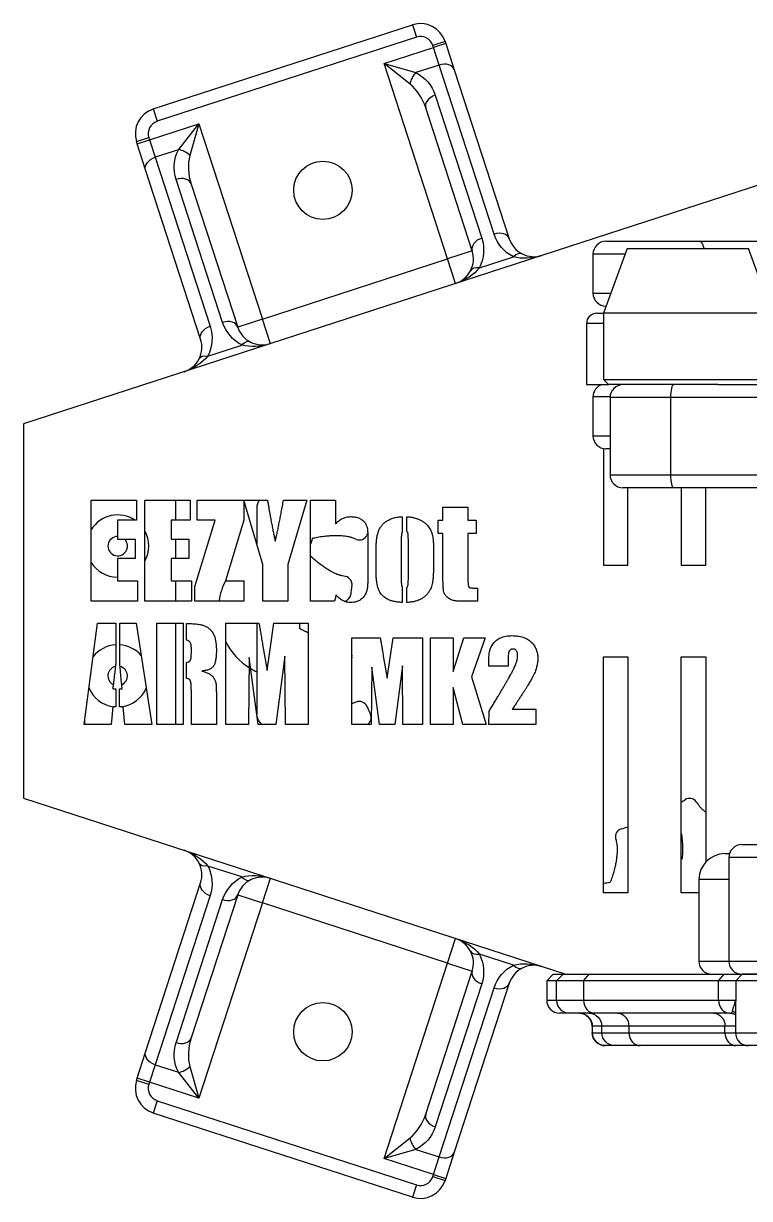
# Model space of a CAD drawing. Extents: x 0.3 to 19.3, y 0 to 10.9.
# Drawn here: x 0.347 to 1.081, y 6.632 to 7.82 of the extents above; entities that cross this region are included whole.
import ezdxf

# ---------------------------------------------------------------- set-up
doc = ezdxf.new("R2010")
doc.units = 0
doc.header["$LTSCALE"] = 0.5
doc.header["$MEASUREMENT"] = 0
doc.layers.add('TANGENT_LINES', color=7, linetype='CONTINUOUS')
doc.layers.add('VISIBLE', color=7, linetype='CONTINUOUS')

msp = doc.modelspace()

# ---------------------------------------------------------------- linework, layer by layer
at = {"layer": 'TANGENT_LINES'}
for p, q in [((0.7402, 7.8191), (0.7443, 7.8067)), ((0.7443, 7.8067), (0.4821, 7.7215)), ((0.7733, 7.8023), (0.7608, 7.7982)), ((0.7615, 7.7961), (0.7608, 7.7982)), ((0.774, 7.8001), (0.7615, 7.7961)), ((0.7116, 7.7799), (0.7615, 7.7961)), ((0.7672, 7.7784), (0.7615, 7.7961)), ((0.7757, 7.5823), (0.7116, 7.7799)), ((0.7116, 7.7799), (0.7438, 7.7708)), ((0.7378, 7.7591), (0.7116, 7.7799)), ((0.7672, 7.7784), (0.7438, 7.7708)), ((0.8228, 7.6074), (0.7672, 7.7784)), ((0.7633, 7.7479), (0.8103, 7.6033)), ((0.4781, 7.734), (0.4821, 7.7215)), ((0.4744, 7.7028), (0.5243, 7.719)), ((0.5036, 7.6928), (0.5243, 7.719)), ((0.5243, 7.719), (0.5153, 7.6868)), ((0.5243, 7.719), (0.5885, 7.5215)), ((0.4612, 7.7009), (0.4737, 7.705)), ((0.4619, 7.6988), (0.4744, 7.7028)), ((0.4737, 7.705), (0.4744, 7.7028)), ((0.4744, 7.7028), (0.4802, 7.6852)), ((0.5036, 7.6928), (0.4802, 7.6852)), ((0.4802, 7.6852), (0.5357, 7.5141)), ((0.5482, 7.5181), (0.5012, 7.6627)), ((0.8007, 7.5904), (0.7757, 7.5823)), ((0.808, 7.5733), (0.8424, 7.5844)), ((0.9551, 7.587), (0.9228, 7.587)), ((0.5885, 7.5215), (0.7757, 7.5823)), ((0.7839, 7.5574), (0.7757, 7.5823)), ((0.9228, 7.5477), (0.9408, 7.5477)), ((0.5885, 7.5215), (0.5636, 7.5134)), ((0.5966, 7.4965), (0.5885, 7.5215)), ((0.9334, 7.5168), (0.9162, 7.5168)), ((0.5334, 7.484), (0.5678, 7.4952)), ((0.94, 7.4427), (0.9228, 7.4427)), ((1.0015, 7.442), (0.94, 7.442)), ((1.0015, 7.3639), (1.0015, 7.442)), ((1.1674, 7.442), (1.0015, 7.442)), ((0.9228, 7.4033), (0.94, 7.4033)), ((0.94, 7.3639), (1.0015, 7.3639)), ((1.0015, 7.3639), (1.1085, 7.3639)), ((0.5678, 6.9571), (0.5334, 6.9682)), ((1.2102, 6.9768), (1.0602, 6.9768)), ((0.5885, 6.9308), (0.5966, 6.9558)), ((1.0602, 6.9545), (1.0298, 6.9545)), ((0.5357, 6.9382), (0.4802, 6.7671)), ((0.5012, 6.7895), (0.5482, 6.9342)), ((0.5885, 6.9308), (0.5243, 6.7333)), ((0.5636, 6.9389), (0.5885, 6.9308)), ((0.7757, 6.87), (0.5885, 6.9308)), ((0.7757, 6.87), (0.7839, 6.8949)), ((0.7116, 6.6724), (0.7757, 6.87)), ((0.7757, 6.87), (0.8007, 6.8619)), ((0.8424, 6.8678), (0.808, 6.879)), ((1.0298, 6.8718), (1.0602, 6.8718)), ((1.0602, 6.8718), (1.2102, 6.8718)), ((0.8826, 6.8587), (0.876, 6.8521)), ((0.8859, 6.8521), (0.8925, 6.8587)), ((0.9133, 6.8521), (0.9189, 6.8587)), ((1.0497, 6.8521), (1.0553, 6.8587)), ((1.0672, 6.8521), (1.0737, 6.8587)), ((0.8103, 6.849), (0.7633, 6.7044)), ((0.876, 6.8521), (0.876, 6.8324)), ((0.8859, 6.8324), (0.8859, 6.8521)), ((0.9133, 6.8521), (0.9133, 6.8324)), ((1.0497, 6.8324), (1.0497, 6.8521)), ((1.0672, 6.8521), (1.0672, 6.8324)), ((0.7672, 6.6739), (0.8228, 6.8449)), ((0.876, 6.8324), (0.8859, 6.8324)), ((0.876, 6.8324), (0.876, 6.8324)), ((0.8859, 6.8324), (0.9133, 6.8324)), ((0.9133, 6.8324), (1.0497, 6.8324)), ((1.0497, 6.8324), (1.0672, 6.8324)), ((1.0668, 6.8258), (1.0668, 6.8254)), ((0.9221, 6.8062), (0.9221, 6.7996)), ((0.9318, 6.8062), (0.9221, 6.8062)), ((0.9221, 6.8062), (0.9221, 6.8062)), ((0.9221, 6.7996), (0.9318, 6.7996)), ((0.9221, 6.7996), (0.9221, 6.7996)), ((0.9318, 6.7996), (0.9318, 6.8062)), ((0.9591, 6.8062), (0.9318, 6.8062)), ((0.9318, 6.7996), (0.9591, 6.7996)), ((0.9591, 6.8062), (0.9591, 6.7996)), ((1.0562, 6.8062), (0.9591, 6.8062)), ((0.9591, 6.7996), (1.0562, 6.7996)), ((1.0562, 6.7996), (1.0562, 6.8062)), ((1.0668, 6.8062), (1.0562, 6.8062)), ((1.0562, 6.7996), (1.0668, 6.7996)), ((1.0668, 6.7996), (1.2374, 6.7996)), ((0.4802, 6.7671), (0.4744, 6.7495)), ((0.4802, 6.7671), (0.5036, 6.7595)), ((0.5153, 6.7655), (0.5243, 6.7333)), ((0.4737, 6.7473), (0.4612, 6.7514)), ((0.4744, 6.7495), (0.4619, 6.7535)), ((0.5243, 6.7333), (0.5036, 6.7595)), ((0.4744, 6.7495), (0.4737, 6.7473)), ((0.5243, 6.7333), (0.4744, 6.7495)), ((0.4821, 6.7308), (0.4781, 6.7183)), ((0.4821, 6.7308), (0.7443, 6.6456)), ((0.7116, 6.6724), (0.7378, 6.6932)), ((0.7438, 6.6815), (0.7116, 6.6724)), ((0.7438, 6.6815), (0.7672, 6.6739)), ((0.7615, 6.6562), (0.7116, 6.6724)), ((0.7615, 6.6562), (0.7672, 6.6739)), ((0.7608, 6.6541), (0.7615, 6.6562)), ((0.7615, 6.6562), (0.774, 6.6521)), ((0.7443, 6.6456), (0.7402, 6.6332)), ((0.7608, 6.6541), (0.7733, 6.65))]:
    msp.add_line(p, q, dxfattribs=at)
for centre, start, end in [((0.7483, 7.7942), 18, 108), ((0.4862, 7.709), 108, 198), ((0.4862, 6.7433), 162, 252), ((0.7483, 6.6581), 252, 342)]:
    msp.add_arc(centre, 0.0131, start, end, dxfattribs=at)
for centre, major_axis, ratio, start_param, end_param in [((0.7701, 7.7696), (0.0125, 0.0041), 0.707107, 0, 1.570796), ((0.7466, 7.762), (0.006, 0.0117), 0.57735, 1.047198, 2.094395), ((0.7288, 7.7269), (0.0122, -0.0374), 0.666667, 1.570796, 2.356194), ((0.7662, 7.7391), (0.0125, 0.0041), 0.707107, 1.570796, 3.141593), ((0.5065, 7.684), (0.0117, -0.006), 0.57735, 1.047198, 2.094395), ((0.5415, 7.6661), (0.0122, -0.0374), 0.666667, 10.210176, 10.995574), ((0.5041, 7.6539), (0.0125, 0.0041), 0.707107, 0, 1.570796), ((0.8257, 7.5985), (0.0125, 0.0041), 0.707107, 0, 1.570796), ((0.8132, 7.5945), (0.0125, 0.0041), 0.707107, 1.570796, 3.141593), ((1.0301, 7.587), (0, -0.0131), 0.436028, 2.037562, 3.141593), ((0.8452, 7.5756), (0.006, 0.0117), 0.57735, 12.566371, 13.613568), ((0.8108, 7.5644), (0.0117, -0.006), 0.57735, 2.094395, 3.141593), ((0.5511, 7.5093), (0.0125, 0.0041), 0.707107, 0, 1.570796), ((0.5707, 7.4864), (0.006, 0.0117), 0.57735, 12.566371, 13.613568), ((0.5707, 6.9659), (-0.006, 0.0117), 0.57735, 2.094395, 3.141593), ((0.5511, 6.943), (-0.0125, 0.0041), 0.707107, 1.570796, 3.141593), ((0.8108, 6.8879), (-0.0117, -0.006), 0.57735, 0, 1.047198), ((0.8132, 6.8578), (-0.0125, 0.0041), 0.707107, 0, 1.570796), ((0.8452, 6.8767), (-0.006, 0.0117), 0.57735, 2.094395, 3.141593), ((0.8257, 6.8538), (-0.0125, 0.0041), 0.707107, 1.570796, 3.141593), ((0.8891, 6.8324), (0, 0.0131), 0.999953, 7.853982, 9.424778), ((0.8991, 6.8324), (0, 0.0131), 0.999953, 7.853982, 9.424778), ((0.9246, 6.8324), (0, 0.0131), 0.861118, 1.570796, 3.141593), ((1.061, 6.8324), (0, 0.0131), 0.861118, 1.570796, 3.141593), ((0.9704, 6.7996), (0, 0.0131), 0.861118, 1.570796, 3.141593), ((1.0675, 6.7996), (0, 0.0131), 0.861118, 1.570796, 3.141593), ((0.5041, 6.7984), (-0.0125, 0.0041), 0.707107, 1.570796, 3.141593), ((0.5415, 6.7862), (0.0122, 0.0374), 0.666667, 1.570796, 2.356194), ((0.5065, 6.7683), (-0.0117, -0.006), 0.57735, 1.047198, 2.094395), ((0.7288, 6.7254), (0.0122, 0.0374), 0.666667, 10.210176, 10.995574), ((0.7662, 6.7132), (-0.0125, 0.0041), 0.707107, 0, 1.570796), ((0.7466, 6.6903), (-0.006, 0.0117), 0.57735, 1.047198, 2.094395), ((0.7701, 6.6827), (-0.0125, 0.0041), 0.707107, 1.570796, 3.141593)]:
    msp.add_ellipse(centre, major_axis=major_axis, ratio=ratio, start_param=start_param, end_param=end_param, dxfattribs=at)
at = {"layer": 'TANGENT_LINES', "extrusion": (0, 0, -1)}
for centre, major_axis, ratio, start_param, end_param in [((0.7259, 7.7357), (-0.0374, -0.0122), 1, 8.63938, 9.424778), ((0.5387, 7.6749), (-0.0374, -0.0122), 1, 6.283185, 7.068583), ((0.483, 7.6763), (-0.0125, -0.0041), 0.707107, 12.566371, 14.137167), ((0.8602, 7.6195), (-0.0374, -0.0122), 1, -0.785398, 0), ((0.7729, 7.5911), (-0.0374, -0.0122), 1, 9.424778, 10.210176), ((0.8631, 7.6107), (0.0374, 0.0122), 0.666667, 1.570796, 2.356194), ((0.7757, 7.5823), (-0.0374, -0.0122), 0.666667, 10.210176, 10.995574), ((0.5386, 7.5053), (-0.0125, -0.0041), 0.707107, 0, 1.570796), ((0.4983, 7.5019), (-0.0374, -0.0122), 1, 9.424778, 10.210176), ((0.5857, 7.5303), (-0.0374, -0.0122), 1, -0.785398, 0), ((0.5885, 7.5215), (0.0374, 0.0122), 0.666667, 1.570796, 2.356194), ((0.5012, 7.4931), (0.0374, 0.0122), 0.666667, 0.785398, 1.570796), ((0.5362, 7.4752), (-0.0117, 0.006), 0.57735, 0, 1.047198), ((1.0044, 7.442), (0, -0.0131), 0.218165, 1.570796, 3.141593), ((1.0044, 7.3639), (0, -0.0131), 0.218165, 12.566371, 14.137167), ((0.5012, 6.9592), (0.0374, -0.0122), 0.666667, 10.995574, 11.780972), ((0.5362, 6.9771), (0.0117, 0.006), 0.57735, 2.094395, 3.141593), ((0.4983, 6.9504), (0.0374, -0.0122), 1, -0.785398, 0), ((0.5857, 6.922), (-0.0374, 0.0122), 1, 6.283185, 7.068583), ((0.5885, 6.9308), (0.0374, -0.0122), 0.666667, 10.210176, 10.995574), ((0.5386, 6.947), (0.0125, -0.0041), 0.707107, 1.570796, 3.141593), ((0.7757, 6.87), (0.0374, -0.0122), 0.666667, 10.995574, 11.780972), ((0.7729, 6.8612), (-0.0374, 0.0122), 1, 8.63938, 9.424778), ((0.8631, 6.8416), (0.0374, -0.0122), 0.666667, 10.210176, 10.995574), ((0.8602, 6.8328), (0.0374, -0.0122), 1, 9.424778, 10.210176), ((0.909, 6.8062), (0, 0.0131), 0.999953, 6.283185, 7.853982), ((0.9186, 6.8062), (0, 0.0131), 0.999953, 6.283185, 7.853982), ((0.9478, 6.8062), (0, -0.0131), 0.861118, 9.424778, 10.995574), ((1.0449, 6.8062), (0, -0.0131), 0.861118, 9.424778, 10.995574), ((1.0571, 6.8106), (0.011, 0.0072), 0.894378, 12.08458, 12.383734), ((0.9352, 6.7996), (0, 0.0131), 0.999953, 9.424778, 10.995574), ((0.9449, 6.7996), (0, 0.0131), 0.999953, 9.424778, 10.995574), ((0.5387, 6.7774), (0.0374, -0.0122), 1, 8.63938, 9.424778), ((0.483, 6.776), (0.0125, -0.0041), 0.707107, 1.570796, 3.141593), ((0.7259, 6.7166), (0.0374, -0.0122), 1, 6.283185, 7.068583)]:
    msp.add_ellipse(centre, major_axis=major_axis, ratio=ratio, start_param=start_param, end_param=end_param, dxfattribs=at)
at = {"layer": 'TANGENT_LINES'}
for points, knots in [([(1.0639, 6.8215), (1.0641, 6.8226), (1.0646, 6.8247), (1.0656, 6.8275), (1.0672, 6.8323), (1.0672, 6.8324), (1.0672, 6.8324)], [0, 0, 0, 0, 0.289822, 0.602024, 0.960229, 1, 1, 1, 1]), ([(1.0672, 6.8324), (1.0672, 6.8324), (1.0672, 6.8323), (1.0667, 6.8276), (1.0668, 6.8263), (1.0668, 6.8258)], [0, 0, 0, 0, 0.079778, 0.628218, 1, 1, 1, 1]), ([(1.0611, 6.8193), (1.0615, 6.8193), (1.0624, 6.8194), (1.0635, 6.8201), (1.0638, 6.8211), (1.0639, 6.8215)], [0, 0, 0, 0, 0.327849, 0.649197, 1, 1, 1, 1])]:
    msp.add_open_spline(points, degree=3, knots=knots, dxfattribs=at)
at = {"layer": 'VISIBLE'}
for p, q in [((0.4781, 7.734), (0.7402, 7.8191)), ((0.7733, 7.8023), (0.774, 7.8001)), ((0.774, 7.8001), (0.7826, 7.7737)), ((0.7826, 7.7737), (0.8382, 7.6026)), ((1.341, 7.7384), (0.347, 7.4154)), ((0.8007, 7.5904), (0.7537, 7.735)), ((0.4619, 7.6988), (0.4612, 7.7009)), ((0.4705, 7.6723), (0.4619, 7.6988)), ((0.5261, 7.5012), (0.4705, 7.6723)), ((0.5166, 7.658), (0.5636, 7.5134)), ((0.9359, 7.6002), (1.0301, 7.6002)), ((1.0301, 7.6002), (1.1874, 7.6002)), ((0.9228, 7.587), (0.9228, 7.5477)), ((0.9573, 7.5929), (0.9334, 7.5273)), ((0.9573, 7.5929), (1.0801, 7.5929)), ((1.104, 7.5273), (1.0801, 7.5929)), ((0.9267, 7.5273), (0.9334, 7.5273)), ((0.9334, 7.5273), (0.9334, 7.4604)), ((1.104, 7.5273), (0.9334, 7.5273)), ((0.936, 7.5345), (0.9359, 7.5345)), ((0.9162, 7.5168), (0.9162, 7.4551)), ((0.9162, 7.4551), (0.9386, 7.4551)), ((0.9334, 7.4604), (0.9386, 7.4551)), ((0.9334, 7.4604), (1.104, 7.4604)), ((1.0491, 7.4551), (0.9386, 7.4551)), ((1.0491, 7.4551), (1.1703, 7.4551)), ((0.9228, 7.4427), (0.9228, 7.4033)), ((0.94, 7.442), (0.94, 7.3639)), ((0.347, 7.4154), (0.347, 7.0369)), ((0.9333, 7.3904), (0.9333, 7.2726)), ((0.94, 7.3902), (0.9359, 7.3902)), ((1.0044, 7.3508), (0.9531, 7.3508)), ((0.958, 7.2726), (0.958, 7.3508)), ((1.1019, 7.3508), (1.0044, 7.3508)), ((1.012, 7.3508), (1.012, 7.2726)), ((1.0368, 7.2726), (1.0368, 7.3508)), ((0.4154, 7.236), (0.4154, 7.3384)), ((0.4154, 7.3384), (0.4612, 7.3384)), ((0.4612, 7.3384), (0.4612, 7.3179)), ((0.4697, 7.236), (0.4697, 7.3384)), ((0.4697, 7.3384), (0.5155, 7.3384)), ((0.5006, 7.3384), (0.5006, 7.3179)), ((0.5155, 7.3384), (0.5155, 7.3179)), ((0.5227, 7.3179), (0.5227, 7.3384)), ((0.5227, 7.3384), (0.5697, 7.3384)), ((0.5697, 7.3384), (0.5697, 7.3179)), ((0.5699, 7.3384), (0.5936, 7.3384)), ((0.589, 7.2731), (0.5699, 7.3384)), ((0.6098, 7.3384), (0.6336, 7.3384)), ((0.6336, 7.3384), (0.6144, 7.2731)), ((0.6373, 7.236), (0.6373, 7.3384)), ((0.6373, 7.3384), (0.6626, 7.3384)), ((0.6626, 7.3384), (0.6626, 7.3142)), ((0.5828, 7.3305), (0.5828, 7.2942)), ((0.73, 7.3215), (0.73, 7.306)), ((0.7345, 7.3066), (0.7345, 7.3215)), ((0.7711, 7.3312), (0.7964, 7.3312)), ((0.7711, 7.3179), (0.7711, 7.3312)), ((0.7964, 7.3312), (0.7964, 7.3179)), ((0.442, 7.3179), (0.442, 7.2987)), ((0.4612, 7.3179), (0.442, 7.3179)), ((0.4962, 7.3179), (0.4962, 7.2987)), ((0.5155, 7.3179), (0.4962, 7.3179)), ((0.5203, 7.2508), (0.5407, 7.3179)), ((0.5407, 7.3179), (0.5227, 7.3179)), ((0.5697, 7.3179), (0.5511, 7.2565)), ((0.7663, 7.3047), (0.7663, 7.3179)), ((0.7663, 7.3179), (0.7711, 7.3179)), ((0.7964, 7.3179), (0.8048, 7.3179)), ((0.8048, 7.3179), (0.8048, 7.3047)), ((0.442, 7.2987), (0.46, 7.2987)), ((0.46, 7.2987), (0.46, 7.2794)), ((0.4962, 7.2987), (0.5143, 7.2987)), ((0.5006, 7.2987), (0.5006, 7.2794)), ((0.5143, 7.2987), (0.5143, 7.2794)), ((0.7711, 7.3047), (0.7663, 7.3047)), ((0.7711, 7.262), (0.7711, 7.3047)), ((0.8048, 7.3047), (0.7964, 7.3047)), ((0.7964, 7.3047), (0.7964, 7.2595)), ((0.6951, 7.2974), (0.6951, 7.2596)), ((0.7036, 7.2673), (0.7036, 7.2888)), ((0.7289, 7.2972), (0.7289, 7.2589)), ((0.7361, 7.258), (0.7361, 7.2972)), ((0.7614, 7.2906), (0.7614, 7.2701)), ((0.46, 7.2794), (0.442, 7.2794)), ((0.442, 7.2794), (0.442, 7.2565)), ((0.5143, 7.2794), (0.4962, 7.2794)), ((0.4962, 7.2794), (0.4962, 7.2565)), ((0.589, 7.236), (0.589, 7.2731)), ((0.6144, 7.2731), (0.6144, 7.236)), ((0.9333, 7.2726), (0.958, 7.2726)), ((1.012, 7.2726), (1.0368, 7.2726)), ((0.442, 7.2565), (0.4624, 7.2565)), ((0.4624, 7.2565), (0.4624, 7.236)), ((0.4962, 7.2565), (0.5167, 7.2565)), ((0.5006, 7.2565), (0.5006, 7.236)), ((0.5167, 7.2565), (0.5167, 7.236)), ((0.5203, 7.236), (0.5203, 7.2508)), ((0.5511, 7.2565), (0.5697, 7.2565)), ((0.5697, 7.2565), (0.5697, 7.236)), ((0.73, 7.2503), (0.73, 7.2348)), ((0.663, 7.2426), (0.6614, 7.236)), ((0.7345, 7.2348), (0.7345, 7.2497)), ((0.806, 7.2492), (0.806, 7.236)), ((0.4624, 7.236), (0.4154, 7.236)), ((0.5167, 7.236), (0.4697, 7.236)), ((0.5697, 7.236), (0.5203, 7.236)), ((0.6144, 7.236), (0.589, 7.236)), ((0.6614, 7.236), (0.6373, 7.236)), ((0.806, 7.236), (0.7953, 7.236)), ((0.4082, 7.1113), (0.4218, 7.2137)), ((0.4218, 7.2137), (0.4402, 7.2137)), ((0.4402, 7.2137), (0.4402, 7.1724)), ((0.4444, 7.2137), (0.4609, 7.2137)), ((0.4444, 7.1724), (0.4444, 7.2137)), ((0.4609, 7.2137), (0.4769, 7.1113)), ((0.4817, 7.2137), (0.5008, 7.2137)), ((0.4817, 7.1113), (0.4817, 7.2137)), ((0.5006, 7.2137), (0.5006, 7.1113)), ((0.5083, 7.2137), (0.5083, 7.1113)), ((0.5117, 7.1966), (0.5117, 7.2136)), ((0.5517, 7.1113), (0.5517, 7.2137)), ((0.5517, 7.2137), (0.5851, 7.2137)), ((0.5828, 7.2137), (0.5828, 7.1218)), ((0.5933, 7.1659), (0.6002, 7.2137)), ((0.6002, 7.2137), (0.6348, 7.2137)), ((0.6348, 7.2137), (0.6348, 7.1113)), ((0.5888, 7.1921), (0.5933, 7.1659)), ((0.679, 7.1991), (0.7076, 7.1991)), ((0.679, 7.1113), (0.679, 7.1991)), ((0.7146, 7.1581), (0.7206, 7.1991)), ((0.7206, 7.1991), (0.7503, 7.1991)), ((0.7503, 7.1991), (0.7503, 7.1113)), ((0.7585, 7.1113), (0.7585, 7.1991)), ((0.7585, 7.1991), (0.7813, 7.1991)), ((0.7813, 7.1991), (0.7813, 7.165)), ((0.7813, 7.165), (0.7921, 7.1991)), ((0.7921, 7.1991), (0.8138, 7.1991)), ((0.8138, 7.1991), (0.7999, 7.1594)), ((0.5167, 7.1832), (0.5167, 7.1889)), ((0.5752, 7.1792), (0.5746, 7.1113)), ((0.5842, 7.1113), (0.5752, 7.1792)), ((0.6113, 7.1804), (0.6023, 7.1113)), ((0.6119, 7.1113), (0.6113, 7.1804)), ((0.7108, 7.1806), (0.7146, 7.1581)), ((0.9333, 7.1797), (0.958, 7.1797)), ((0.9333, 6.9412), (0.9333, 7.1797)), ((0.958, 7.1797), (0.958, 6.9412)), ((1.012, 6.9412), (1.012, 7.1797)), ((1.012, 7.1797), (1.0368, 7.1797)), ((1.0368, 7.1797), (1.0368, 6.9723)), ((0.5117, 7.158), (0.5117, 7.1742)), ((0.6991, 7.1695), (0.6986, 7.1113)), ((0.7069, 7.1113), (0.6991, 7.1695)), ((0.7301, 7.1706), (0.7224, 7.1113)), ((0.7306, 7.1113), (0.7301, 7.1706)), ((0.8174, 7.1702), (0.8174, 7.1733)), ((0.8371, 7.1702), (0.8174, 7.1702)), ((0.8371, 7.1783), (0.8371, 7.1702)), ((0.7999, 7.1594), (0.8149, 7.1113)), ((0.4372, 7.1474), (0.4402, 7.1474)), ((0.4402, 7.1474), (0.4402, 7.1293)), ((0.4441, 7.1474), (0.4467, 7.1474)), ((0.4441, 7.1293), (0.4441, 7.1474)), ((0.5167, 7.1113), (0.5167, 7.1459)), ((0.6348, 7.1485), (0.6346, 7.1483)), ((0.7813, 7.1489), (0.7813, 7.1113)), ((0.7911, 7.1113), (0.7813, 7.1489)), ((0.542, 7.1386), (0.542, 7.1113)), ((0.4372, 7.1293), (0.4356, 7.1113)), ((0.4402, 7.1293), (0.4372, 7.1293)), ((0.4479, 7.1293), (0.4441, 7.1293)), ((0.4495, 7.1113), (0.4479, 7.1293)), ((0.8174, 7.1113), (0.8177, 7.1247)), ((0.8411, 7.1268), (0.865, 7.1268)), ((0.865, 7.1268), (0.865, 7.1113)), ((0.4356, 7.1113), (0.4082, 7.1113)), ((0.4087, 7.1151), (0.4087, 7.1113)), ((0.4769, 7.1113), (0.4495, 7.1113)), ((0.5083, 7.1113), (0.4817, 7.1113)), ((0.542, 7.1113), (0.5167, 7.1113)), ((0.5746, 7.1113), (0.5517, 7.1113)), ((0.6023, 7.1113), (0.5842, 7.1113)), ((0.6348, 7.1113), (0.6119, 7.1113)), ((0.6986, 7.1113), (0.679, 7.1113)), ((0.7224, 7.1113), (0.7069, 7.1113)), ((0.7503, 7.1113), (0.7306, 7.1113)), ((0.7813, 7.1113), (0.7585, 7.1113)), ((0.8149, 7.1113), (0.7911, 7.1113)), ((0.865, 7.1113), (0.8174, 7.1113)), ((0.347, 7.0369), (0.8954, 6.8587)), ((1.0733, 6.9899), (1.2155, 6.9899)), ((1.0561, 6.9807), (1.0608, 6.9807)), ((1.0602, 6.9768), (1.0602, 6.8718)), ((1.0298, 6.9545), (1.0298, 6.8718)), ((0.4705, 6.78), (0.5261, 6.9511)), ((0.958, 6.9412), (0.9333, 6.9412)), ((1.0298, 6.9412), (1.012, 6.9412)), ((0.5636, 6.9389), (0.5166, 6.7943)), ((0.7537, 6.7173), (0.8007, 6.8619)), ((0.8826, 6.8587), (0.876, 6.8521)), ((0.8826, 6.8587), (0.8925, 6.8587)), ((0.8826, 6.8587), (0.8826, 6.8587)), ((0.8925, 6.8587), (0.9189, 6.8587)), ((0.9189, 6.8587), (1.0553, 6.8587)), ((1.0553, 6.8587), (1.0737, 6.8587)), ((1.2155, 6.8587), (1.0737, 6.8587)), ((1.0737, 6.8587), (1.2155, 6.8587)), ((0.8382, 6.8497), (0.7826, 6.6786)), ((0.876, 6.8521), (0.876, 6.8324)), ((0.8859, 6.8521), (0.876, 6.8521)), ((0.876, 6.8521), (0.876, 6.8521)), ((0.9133, 6.8521), (0.8859, 6.8521)), ((1.0497, 6.8521), (0.9133, 6.8521)), ((1.0672, 6.8521), (1.0497, 6.8521)), ((1.2374, 6.8521), (1.0672, 6.8521)), ((1.0668, 6.8254), (1.0668, 6.7996)), ((0.8991, 6.8193), (0.8891, 6.8193)), ((0.9246, 6.8193), (0.8991, 6.8193)), ((1.061, 6.8193), (0.9246, 6.8193)), ((1.0611, 6.8193), (1.061, 6.8193)), ((0.9221, 6.8062), (0.9221, 6.7996)), ((0.4619, 6.7535), (0.4705, 6.78)), ((0.9449, 6.7865), (0.9352, 6.7865)), ((0.9704, 6.7865), (0.9449, 6.7865)), ((1.0675, 6.7865), (0.9704, 6.7865)), ((1.0799, 6.7865), (1.0675, 6.7865)), ((1.2242, 6.7865), (1.0799, 6.7865)), ((0.4612, 6.7514), (0.4619, 6.7535)), ((0.7402, 6.6332), (0.4781, 6.7183)), ((0.7826, 6.6786), (0.774, 6.6521)), ((0.774, 6.6521), (0.7733, 6.65))]:
    msp.add_line(p, q, dxfattribs=at)
for centre in [(0.6497, 7.6517), (0.6497, 6.8005)]:
    msp.add_circle(centre, 0.0295, dxfattribs=at)
for centre, radius, start, end in [((0.7483, 7.7942), 0.0262, 18, 108), ((0.4862, 7.709), 0.0262, 108, 198), ((0.8631, 7.6107), 0.0262, 198, 243), ((0.9359, 7.587), 0.0131, 90, 180), ((0.7757, 7.5823), 0.0262, 333, 18), ((0.8631, 7.6107), 0.0262, 243, 288), ((0.7757, 7.5823), 0.0262, 288, 333), ((0.9359, 7.5477), 0.0131, 180, 270), ((0.9267, 7.5168), 0.0105, 90, 180), ((0.5885, 7.5215), 0.0262, 198, 243), ((0.5012, 7.4931), 0.0262, 333, 18), ((0.5885, 7.5215), 0.0262, 243, 288), ((0.5012, 7.4931), 0.0262, 288, 333), ((0.9359, 7.4427), 0.0131, 108.1949, 180), ((0.9531, 7.442), 0.0131, 90, 180), ((0.9359, 7.4033), 0.0131, 180, 270), ((0.9531, 7.3639), 0.0131, 180, 270), ((0.596, 7.3305), 0.0131, 142.6603, 180), ((0.4422, 7.2918), 0.0315, 56.2192, 148.0931), ((0.4422, 7.2918), 0.00984, 91.2466, 44.4211), ((0.4422, 7.2918), 0.0315, 330.8784, 29.1216), ((0.8943, 7.2163), 0.2684, 161.9542, 163.2233), ((0.6866, 7.3062), 0.00821, 248.6349, 336.6059), ((0.8943, 7.2163), 0.2181, 156.0155, 156.6059), ((0.4422, 7.2918), 0.0315, 211.9069, 269.6105), ((0.6119, 7.2261), 0.068, 153.0818, 171.6989), ((0.671, 7.253), 0.00821, 350.6669, 78.6379), ((0.8943, 7.2163), 0.2181, 170.6669, 172.9695), ((0.6697, 7.244), 0.00821, 281.9137, 352.9695), ((0.8943, 7.2163), 0.2684, 180.5489, 181.6821), ((0.4422, 7.1605), 0.0315, 93.5636, 142.2274), ((0.4422, 7.1605), 0.0315, 40.7425, 85.9933), ((0.6119, 7.2261), 0.068, 207.6966, 237.2522), ((0.8943, 7.2163), 0.2181, 189.2055, 189.3331), ((0.671, 7.1796), 0.00821, 347.7497, 9.3331), ((0.4422, 7.1605), 0.00984, 103.2815, 243.0275), ((0.4422, 7.1605), 0.00984, 295.201, 75.3702), ((0.6119, 7.2261), 0.068, 238.8307, 244.7443), ((0.4422, 7.1605), 0.0315, 202.6937, 261.9965), ((0.4422, 7.1605), 0.0315, 278.0035, 336.9777), ((0.8943, 7.2163), 0.2684, 194.6815, 194.8903), ((0.6866, 7.1264), 0.00821, 23.3941, 111.3651), ((0.596, 7.1218), 0.0131, 180, 181.4703), ((0.8943, 7.2163), 0.2181, 203.3941, 205.6968), ((0.6903, 7.1182), 0.00821, 302.5949, 25.6968), ((0.596, 7.1218), 0.0131, 193.6815, 233.5736), ((1.0204, 7.0284), 0.00821, 35.9076, 123.8786), ((0.8943, 7.2163), 0.2181, 302.6842, 303.8786), ((0.9536, 6.9979), 0.00821, 105.2123, 193.1833), ((0.8943, 7.2163), 0.2181, 285.2123, 286.9994), ((1.0733, 6.9768), 0.0131, 90, 180), ((0.5012, 6.9592), 0.0262, 27, 72), ((1.0561, 6.9545), 0.0262, 90, 180), ((0.5012, 6.9592), 0.0262, 342, 27), ((0.8943, 7.2163), 0.2684, 296.0246, 296.2276), ((0.5885, 6.9308), 0.0262, 117, 162), ((0.5885, 6.9308), 0.0262, 72, 117), ((0.8943, 7.2163), 0.2684, 278.3618, 279.864), ((0.7757, 6.87), 0.0262, 27, 72), ((0.7757, 6.87), 0.0262, 342, 27), ((1.043, 6.8718), 0.0131, 180, 270), ((1.0733, 6.8718), 0.0131, 180, 270), ((0.8631, 6.8416), 0.0262, 117, 162), ((0.8631, 6.8416), 0.0262, 72, 117), ((0.8891, 6.8324), 0.0131, 180, 270), ((0.9089, 6.8062), 0.0131, 0, 90), ((0.9352, 6.7996), 0.0131, 180, 270), ((1.0799, 6.7996), 0.0131, 180, 270), ((0.4862, 6.7433), 0.0262, 162, 252), ((0.7483, 6.6581), 0.0262, 252, 342)]:
    msp.add_arc(centre, radius, start, end, dxfattribs=at)
at = {"layer": 'VISIBLE', "extrusion": (0, 0, -1)}
msp.add_ellipse((1.0611, 6.8062), major_axis=(0, 0.0131), ratio=0.99863, start_param=0, end_param=0.060482, dxfattribs=at)
at = {"layer": 'VISIBLE'}
for points, knots in [([(0.5936, 7.3384), (0.5938, 7.3372), (0.5942, 7.3347), (0.5949, 7.331), (0.5955, 7.3275), (0.5961, 7.3242), (0.5967, 7.321), (0.5972, 7.318), (0.5978, 7.3151), (0.5983, 7.3125), (0.5988, 7.3099), (0.5992, 7.3076), (0.5997, 7.3054), (0.6001, 7.3034), (0.6005, 7.3015), (0.6009, 7.2999), (0.6012, 7.2983), (0.6014, 7.2974), (0.6016, 7.2969)], [0, 0, 0, 0, 0.091836, 0.180008, 0.264155, 0.344276, 0.420812, 0.492806, 0.561298, 0.625684, 0.686487, 0.742747, 0.795512, 0.844172, 0.889347, 0.92998, 0.966941, 1, 1, 1, 1]), ([(0.6016, 7.2969), (0.6019, 7.2983), (0.6026, 7.3012), (0.6036, 7.3057), (0.6046, 7.3104), (0.6056, 7.3155), (0.6067, 7.3208), (0.6077, 7.3264), (0.6088, 7.3323), (0.6095, 7.3364), (0.6098, 7.3384)], [0, 0, 0, 0, 0.101542, 0.209587, 0.324681, 0.446309, 0.57457, 0.709469, 0.851449, 1, 1, 1, 1]), ([(0.6626, 7.3142), (0.6631, 7.3148), (0.6641, 7.3159), (0.6658, 7.3175), (0.6676, 7.3187), (0.6694, 7.3198), (0.6714, 7.3206), (0.6734, 7.3211), (0.6755, 7.3215), (0.677, 7.3215), (0.6777, 7.3216)], [0, 0, 0, 0, 0.13548, 0.264853, 0.389646, 0.511137, 0.631389, 0.75286, 0.874427, 1, 1, 1, 1]), ([(0.6777, 7.3216), (0.6785, 7.3215), (0.6801, 7.3215), (0.6825, 7.3212), (0.6846, 7.3207), (0.6866, 7.32), (0.6884, 7.3191), (0.6899, 7.318), (0.6913, 7.3168), (0.6924, 7.3153), (0.6932, 7.3139), (0.6939, 7.3124), (0.6944, 7.311), (0.6947, 7.3097), (0.6948, 7.3086), (0.6949, 7.3076), (0.695, 7.3064), (0.695, 7.3055), (0.695, 7.305), (0.695, 7.3049), (0.6951, 7.3044), (0.6951, 7.3033), (0.6951, 7.3015), (0.6951, 7.2995), (0.6951, 7.2981), (0.6951, 7.2974)], [0, 0, 0, 0, 0.071023, 0.137251, 0.200241, 0.259773, 0.316522, 0.370658, 0.422018, 0.472994, 0.521957, 0.567889, 0.611585, 0.653343, 0.676619, 0.705777, 0.740225, 0.780607, 0.783767, 0.783767, 0.783767, 0.826859, 0.879023, 0.936556, 1, 1, 1, 1]), ([(0.7036, 7.2888), (0.7036, 7.2897), (0.7036, 7.2916), (0.7037, 7.2943), (0.7039, 7.2968), (0.7042, 7.2992), (0.7045, 7.3014), (0.7049, 7.3034), (0.7054, 7.3053), (0.706, 7.307), (0.7067, 7.3086), (0.7075, 7.3102), (0.7085, 7.3116), (0.7095, 7.313), (0.7107, 7.3143), (0.7121, 7.3155), (0.7135, 7.3166), (0.7151, 7.3176), (0.7167, 7.3185), (0.7185, 7.3193), (0.7205, 7.3201), (0.7225, 7.3206), (0.7246, 7.321), (0.7269, 7.3213), (0.7287, 7.3215), (0.7297, 7.3215), (0.73, 7.3215)], [0, 0, 0, 0, 0.0569652, 0.1105783, 0.1612958, 0.2087432, 0.2534561, 0.2950326, 0.3341054, 0.3703696, 0.4053393, 0.4399327, 0.4742494, 0.5089557, 0.5436476, 0.5794259, 0.6157195, 0.653279, 0.6916035, 0.7312834, 0.7718587, 0.8136775, 0.8575471, 0.902892, 0.9505712, 0.9661758, 0.9661758, 0.9661758, 0.9661758]), ([(0.7345, 7.3215), (0.7349, 7.3215), (0.7366, 7.3214), (0.7395, 7.321), (0.743, 7.3202), (0.7462, 7.3191), (0.7491, 7.3177), (0.7517, 7.3161), (0.7539, 7.3144), (0.7557, 7.3124), (0.7572, 7.3103), (0.7585, 7.3082), (0.7595, 7.3061), (0.7601, 7.3042), (0.7605, 7.3027), (0.7607, 7.3014), (0.761, 7.2999), (0.7611, 7.2983), (0.7613, 7.2966), (0.7614, 7.2947), (0.7614, 7.2927), (0.7614, 7.2913), (0.7614, 7.2906)], [0.0562849, 0.0562849, 0.0562849, 0.0562849, 0.0829408, 0.159999, 0.2324979, 0.3006821, 0.3651358, 0.4250651, 0.4815932, 0.5356641, 0.5876023, 0.6368974, 0.6846961, 0.7308658, 0.7551186, 0.7818144, 0.8110681, 0.8431882, 0.8782683, 0.9159567, 0.9566548, 1, 1, 1, 1]), ([(0.6836, 7.2985), (0.6812, 7.2994), (0.6785, 7.3005), (0.6778, 7.3007), (0.6763, 7.3011), (0.6743, 7.3014), (0.6717, 7.3018), (0.6686, 7.3021), (0.6648, 7.3023), (0.6605, 7.3023), (0.6556, 7.302), (0.6501, 7.3015), (0.6446, 7.3006), (0.6408, 7.2998), (0.639, 7.2995)], [0.0734801, 0.0734801, 0.0734801, 0.0734801, 0.1511072, 0.1895276, 0.2391281, 0.2978161, 0.3643622, 0.4379315, 0.5179099, 0.6038204, 0.6952791, 0.7919682, 0.8936189, 0.9776463, 0.9776463, 0.9776463, 0.9776463]), ([(0.73, 7.306), (0.7298, 7.3058), (0.7296, 7.3055), (0.7294, 7.3049), (0.7293, 7.3042), (0.7291, 7.3034), (0.7291, 7.3025), (0.729, 7.3013), (0.7289, 7.3001), (0.7289, 7.2987), (0.7289, 7.2977), (0.7289, 7.2972)], [0.2399533, 0.2399533, 0.2399533, 0.2399533, 0.3034242, 0.3470279, 0.4039264, 0.4714062, 0.5526185, 0.6448779, 0.751166, 0.868452, 1, 1, 1, 1]), ([(0.7361, 7.2972), (0.7361, 7.2977), (0.7361, 7.2987), (0.7361, 7.3001), (0.736, 7.3013), (0.736, 7.3025), (0.7359, 7.3034), (0.7358, 7.3042), (0.7356, 7.3049), (0.7354, 7.3055), (0.7351, 7.3061), (0.7347, 7.3065), (0.7345, 7.3066)], [0, 0, 0, 0, 0.1320994, 0.249877, 0.3566106, 0.4491336, 0.5306864, 0.5982056, 0.6553426, 0.6986346, 0.7706903, 0.8311045, 0.8311045, 0.8311045, 0.8311045]), ([(0.6726, 7.2611), (0.6701, 7.2615), (0.6672, 7.2621), (0.6666, 7.2624), (0.665, 7.2629), (0.6632, 7.2636), (0.6608, 7.2647), (0.658, 7.2661), (0.6547, 7.268), (0.6511, 7.2704), (0.6471, 7.2732), (0.6428, 7.2767), (0.6395, 7.2796), (0.6376, 7.2814), (0.6373, 7.2817)], [0.0734801, 0.0734801, 0.0734801, 0.0734801, 0.1511072, 0.1895276, 0.2391281, 0.2978161, 0.3643622, 0.4379315, 0.5179099, 0.6038204, 0.6952791, 0.7919682, 0.8936189, 0.9181011, 0.9181011, 0.9181011, 0.9181011]), ([(0.73, 7.2348), (0.7296, 7.2348), (0.7279, 7.2349), (0.7251, 7.2352), (0.7217, 7.2357), (0.7186, 7.2365), (0.7159, 7.2376), (0.7134, 7.2389), (0.7113, 7.2404), (0.7095, 7.2422), (0.708, 7.2442), (0.7067, 7.2464), (0.7057, 7.2488), (0.705, 7.2509), (0.7046, 7.2528), (0.7043, 7.2544), (0.7041, 7.2561), (0.7039, 7.258), (0.7037, 7.2601), (0.7037, 7.2624), (0.7036, 7.2648), (0.7036, 7.2665), (0.7036, 7.2673)], [0.0533059, 0.0533059, 0.0533059, 0.0533059, 0.0783426, 0.1504036, 0.2172431, 0.2789325, 0.335814, 0.3891777, 0.4394626, 0.4878516, 0.5359365, 0.5849579, 0.6352681, 0.6874647, 0.7156066, 0.7468321, 0.7811469, 0.8186896, 0.8590496, 0.9030009, 0.9498645, 1, 1, 1, 1]), ([(0.7614, 7.2701), (0.7614, 7.2692), (0.7614, 7.2674), (0.7614, 7.2649), (0.7613, 7.2625), (0.7612, 7.2604), (0.761, 7.2584), (0.7608, 7.2566), (0.7606, 7.255), (0.7602, 7.2531), (0.7596, 7.2509), (0.7586, 7.2484), (0.7572, 7.246), (0.7555, 7.2436), (0.7536, 7.2415), (0.7513, 7.2397), (0.7488, 7.2381), (0.746, 7.2369), (0.743, 7.2359), (0.7398, 7.2352), (0.7369, 7.2349), (0.7351, 7.2348), (0.7345, 7.2348)], [0, 0, 0, 0, 0.051541, 0.0995382, 0.1439918, 0.1849439, 0.222374, 0.256367, 0.2868796, 0.3139986, 0.364876, 0.4160332, 0.4684095, 0.5226626, 0.5777523, 0.6323224, 0.6875575, 0.744833, 0.8040776, 0.8661914, 0.9313536, 0.9672872, 0.9672872, 0.9672872, 0.9672872]), ([(0.6951, 7.2596), (0.6951, 7.2589), (0.6951, 7.2574), (0.6951, 7.2554), (0.695, 7.2534), (0.6948, 7.2516), (0.6947, 7.25), (0.6945, 7.2485), (0.6942, 7.2471), (0.6939, 7.2455), (0.6932, 7.2437), (0.692, 7.2416), (0.6903, 7.2397), (0.6884, 7.238), (0.6861, 7.2365), (0.6835, 7.2355), (0.6808, 7.2349), (0.6789, 7.2348), (0.6779, 7.2348)], [0, 0, 0, 0, 0.06398, 0.124185, 0.180096, 0.231744, 0.279166, 0.32234, 0.362009, 0.39765, 0.464539, 0.532139, 0.603298, 0.679397, 0.757617, 0.835651, 0.91575, 1, 1, 1, 1]), ([(0.7289, 7.2589), (0.7289, 7.258), (0.7289, 7.2563), (0.729, 7.2541), (0.7292, 7.2524), (0.7295, 7.2511), (0.7298, 7.2505), (0.73, 7.2503)], [0, 0, 0, 0, 0.2381805, 0.4311064, 0.5808325, 0.6857011, 0.754838, 0.754838, 0.754838, 0.754838]), ([(0.7345, 7.2497), (0.7347, 7.2499), (0.735, 7.2502), (0.7355, 7.251), (0.7358, 7.2521), (0.736, 7.2537), (0.7361, 7.2557), (0.7361, 7.2572), (0.7361, 7.258)], [0.1915544, 0.1915544, 0.1915544, 0.1915544, 0.2520828, 0.3297016, 0.4336415, 0.5801874, 0.7675636, 1, 1, 1, 1]), ([(0.7953, 7.236), (0.7946, 7.236), (0.7932, 7.236), (0.7911, 7.236), (0.7893, 7.236), (0.7876, 7.2361), (0.786, 7.2362), (0.7847, 7.2363), (0.7834, 7.2365), (0.782, 7.2367), (0.7804, 7.2371), (0.7787, 7.2378), (0.777, 7.2388), (0.7755, 7.24), (0.7741, 7.2413), (0.7731, 7.2428), (0.7723, 7.2444), (0.7718, 7.2458), (0.7716, 7.2471), (0.7715, 7.2484), (0.7714, 7.25), (0.7713, 7.2518), (0.7712, 7.254), (0.7711, 7.2564), (0.7711, 7.2591), (0.7711, 7.261), (0.7711, 7.262)], [0, 0, 0, 0, 0.049816, 0.096197, 0.13873, 0.177438, 0.212717, 0.244171, 0.272295, 0.296652, 0.341023, 0.384563, 0.42787, 0.472276, 0.516007, 0.556893, 0.596839, 0.635958, 0.659043, 0.68802, 0.723756, 0.766324, 0.814897, 0.869879, 0.931719, 1, 1, 1, 1]), ([(0.7964, 7.2595), (0.7964, 7.2588), (0.7964, 7.2576), (0.7964, 7.2558), (0.7965, 7.2543), (0.7967, 7.253), (0.7968, 7.252), (0.797, 7.2512), (0.7971, 7.2506), (0.7974, 7.2501), (0.7978, 7.2499), (0.7984, 7.2497), (0.7992, 7.2496), (0.8002, 7.2495), (0.8013, 7.2493), (0.8027, 7.2493), (0.8043, 7.2492), (0.8054, 7.2492), (0.806, 7.2492)], [0, 0, 0, 0, 0.108733, 0.204023, 0.287025, 0.357713, 0.416153, 0.461868, 0.495929, 0.519769, 0.543039, 0.575784, 0.619041, 0.673373, 0.737874, 0.814614, 0.901621, 1, 1, 1, 1]), ([(0.6779, 7.2348), (0.6772, 7.2348), (0.6758, 7.2348), (0.6737, 7.2352), (0.6722, 7.2356), (0.6715, 7.2359), (0.6713, 7.236), (0.6708, 7.2362), (0.6697, 7.2367), (0.6679, 7.2378), (0.6662, 7.2391), (0.6645, 7.2407), (0.6635, 7.2419), (0.663, 7.2426)], [0, 0, 0, 0, 0.121932, 0.241343, 0.360652, 0.384777, 0.384777, 0.384777, 0.479795, 0.601575, 0.72916, 0.861028, 1, 1, 1, 1]), ([(0.6614, 7.2362), (0.6614, 7.2362), (0.6607, 7.2362), (0.6599, 7.2361), (0.659, 7.236), (0.6589, 7.236)], [0.23523975, 0.23523975, 0.23523975, 0.23523975, 0.23912808, 0.29781615, 0.30789425, 0.30789425, 0.30789425, 0.30789425]), ([(0.5008, 7.2137), (0.5024, 7.2137), (0.5048, 7.2137), (0.5073, 7.2137), (0.5083, 7.2137)], [0, 0, 0, 0, 0.0777825, 0.125605, 0.125605, 0.125605, 0.125605]), ([(0.5117, 7.2136), (0.5122, 7.2136), (0.514, 7.2135), (0.5167, 7.2134), (0.5198, 7.2132), (0.5224, 7.2129), (0.5247, 7.2127), (0.5267, 7.2123), (0.5284, 7.2119), (0.5299, 7.2113), (0.5315, 7.2106), (0.5329, 7.2098), (0.5342, 7.2088), (0.5355, 7.2077), (0.5367, 7.2064), (0.5378, 7.205), (0.5388, 7.2034), (0.5397, 7.2016), (0.5404, 7.1995), (0.541, 7.1973), (0.5414, 7.1948), (0.5418, 7.1921), (0.542, 7.1892), (0.542, 7.1872), (0.542, 7.1862)], [0.1830564, 0.1830564, 0.1830564, 0.1830564, 0.213303, 0.2713766, 0.3231376, 0.3682759, 0.406827, 0.4392171, 0.4682119, 0.4963457, 0.5244434, 0.5523251, 0.5805689, 0.6090278, 0.6381275, 0.6685471, 0.700209, 0.7341435, 0.7704478, 0.80973, 0.8522436, 0.8978723, 0.9470675, 1, 1, 1, 1]), ([(0.5851, 7.2137), (0.5854, 7.2121), (0.586, 7.2088), (0.5869, 7.2036), (0.5878, 7.198), (0.5885, 7.1941), (0.5888, 7.1921)], [0, 0, 0, 0, 0.220436, 0.460913, 0.720436, 1, 1, 1, 1]), ([(0.6349, 7.2039), (0.6335, 7.2046), (0.6305, 7.206), (0.6275, 7.2076), (0.6259, 7.2084)], [0.8144272, 0.8144272, 0.8144272, 0.8144272, 0.8936189, 0.9776463, 0.9776463, 0.9776463, 0.9776463]), ([(0.5167, 7.1889), (0.5167, 7.1897), (0.5167, 7.191), (0.5163, 7.1929), (0.5158, 7.1943), (0.5149, 7.1954), (0.5137, 7.1961), (0.5126, 7.1964), (0.5119, 7.1966), (0.5117, 7.1966)], [0, 0, 0, 0, 0.1630587, 0.2967244, 0.4059991, 0.4974741, 0.5901794, 0.7026966, 0.7527302, 0.7527302, 0.7527302, 0.7527302]), ([(0.7076, 7.1991), (0.7079, 7.1977), (0.7084, 7.1949), (0.7092, 7.1904), (0.71, 7.1856), (0.7106, 7.1823), (0.7108, 7.1806)], [0, 0, 0, 0, 0.220436, 0.460913, 0.720436, 1, 1, 1, 1]), ([(0.8174, 7.1733), (0.8175, 7.1744), (0.8175, 7.1766), (0.8176, 7.1797), (0.8178, 7.1823), (0.8181, 7.1847), (0.8186, 7.1867), (0.8191, 7.1879), (0.8193, 7.1884), (0.8194, 7.1886), (0.8197, 7.1894), (0.8205, 7.191), (0.8219, 7.193), (0.8234, 7.1949), (0.8252, 7.1966), (0.8273, 7.198), (0.8296, 7.1991), (0.8321, 7.2), (0.8348, 7.2007), (0.8378, 7.2011), (0.8398, 7.2011), (0.8409, 7.2012)], [0, 0, 0, 0, 0.081396, 0.154036, 0.217607, 0.272279, 0.323304, 0.364544, 0.364544, 0.364544, 0.375921, 0.430692, 0.488615, 0.547501, 0.605657, 0.66444, 0.724536, 0.787445, 0.853833, 0.924309, 1, 1, 1, 1]), ([(0.8409, 7.2012), (0.8419, 7.2011), (0.8439, 7.2011), (0.8469, 7.2008), (0.8496, 7.2003), (0.8522, 7.1996), (0.854, 7.1989), (0.855, 7.1984), (0.8552, 7.1983), (0.8557, 7.1981), (0.8569, 7.1974), (0.8587, 7.1962), (0.8604, 7.1947), (0.862, 7.193), (0.8633, 7.1913), (0.8644, 7.1895), (0.8649, 7.1884), (0.8652, 7.1879), (0.8652, 7.1877), (0.8656, 7.1869), (0.8661, 7.1852), (0.8667, 7.183), (0.867, 7.1807), (0.867, 7.1791), (0.867, 7.1783)], [0, 0, 0, 0, 0.07978, 0.154997, 0.226026, 0.293046, 0.35747, 0.374557, 0.374557, 0.374557, 0.419058, 0.478568, 0.537731, 0.595908, 0.65255, 0.708804, 0.748979, 0.748979, 0.748979, 0.764701, 0.821115, 0.878943, 0.938294, 1, 1, 1, 1]), ([(0.5117, 7.1742), (0.5119, 7.1742), (0.5125, 7.1743), (0.5136, 7.1746), (0.5147, 7.175), (0.5153, 7.1756), (0.5157, 7.1762), (0.516, 7.1769), (0.5163, 7.1779), (0.5165, 7.179), (0.5166, 7.1802), (0.5167, 7.1817), (0.5167, 7.1827), (0.5167, 7.1832)], [0.2232631, 0.2232631, 0.2232631, 0.2232631, 0.2631904, 0.3615206, 0.4427778, 0.4812729, 0.5265349, 0.5802548, 0.6432424, 0.7162084, 0.7996088, 0.893675, 1, 1, 1, 1]), ([(0.542, 7.1862), (0.542, 7.1852), (0.542, 7.1834), (0.5418, 7.1808), (0.5416, 7.1785), (0.5413, 7.1764), (0.5409, 7.1745), (0.5404, 7.1729), (0.5398, 7.1715), (0.5391, 7.1703), (0.5382, 7.1693), (0.5372, 7.1684), (0.536, 7.1677), (0.5346, 7.167), (0.533, 7.1664), (0.5312, 7.166), (0.5293, 7.1656), (0.528, 7.1655), (0.5273, 7.1654)], [0, 0, 0, 0, 0.095984, 0.18379, 0.264137, 0.336087, 0.400976, 0.458649, 0.510492, 0.555595, 0.598692, 0.64408, 0.692369, 0.744168, 0.800637, 0.861472, 0.927857, 1, 1, 1, 1]), ([(0.8177, 7.1247), (0.8186, 7.1261), (0.8202, 7.1289), (0.8227, 7.1329), (0.8249, 7.1367), (0.8271, 7.1404), (0.8291, 7.1438), (0.831, 7.147), (0.8328, 7.15), (0.8344, 7.1528), (0.8359, 7.1554), (0.8373, 7.1578), (0.8385, 7.1599), (0.8393, 7.1614), (0.8398, 7.1622), (0.8398, 7.1624), (0.8401, 7.1628), (0.8406, 7.1638), (0.8414, 7.1652), (0.8421, 7.1666), (0.8428, 7.168), (0.8436, 7.1697), (0.8444, 7.1716), (0.8451, 7.1734), (0.8457, 7.1751), (0.8461, 7.1766), (0.8464, 7.1781), (0.8466, 7.1794), (0.8466, 7.1803), (0.8466, 7.1807)], [0, 0, 0, 0, 0.078276, 0.152534, 0.223122, 0.289604, 0.352288, 0.411084, 0.465994, 0.517017, 0.564153, 0.607497, 0.646734, 0.682308, 0.689163, 0.689163, 0.689163, 0.713877, 0.741564, 0.765599, 0.785533, 0.8204, 0.853041, 0.883031, 0.91098, 0.936312, 0.959545, 0.98087, 1, 1, 1, 1]), ([(0.8419, 7.1877), (0.8415, 7.1877), (0.8407, 7.1877), (0.8397, 7.1873), (0.8389, 7.1867), (0.8383, 7.186), (0.838, 7.1853), (0.8377, 7.1846), (0.8375, 7.1838), (0.8373, 7.183), (0.8372, 7.182), (0.8372, 7.1808), (0.8371, 7.1796), (0.8371, 7.1787), (0.8371, 7.1783)], [0, 0, 0, 0, 0.094854, 0.182289, 0.267245, 0.356531, 0.406583, 0.464184, 0.530896, 0.605202, 0.689492, 0.784116, 0.886732, 1, 1, 1, 1]), ([(0.8466, 7.1807), (0.8466, 7.1812), (0.8466, 7.1823), (0.8464, 7.1837), (0.846, 7.1849), (0.8455, 7.186), (0.8448, 7.1868), (0.844, 7.1873), (0.843, 7.1877), (0.8422, 7.1877), (0.8419, 7.1877)], [0, 0, 0, 0, 0.172052, 0.322118, 0.453003, 0.567932, 0.673255, 0.775521, 0.882627, 1, 1, 1, 1]), ([(0.4402, 7.1724), (0.4402, 7.1722), (0.4401, 7.1713), (0.44, 7.1705), (0.4399, 7.17), (0.4398, 7.1686), (0.4394, 7.1654), (0.4388, 7.1606), (0.4383, 7.156), (0.4379, 7.1531), (0.4377, 7.1518), (0.4377, 7.1516), (0.4375, 7.1502), (0.4374, 7.1487), (0.4372, 7.1474)], [0.4392554, 0.4392554, 0.4392554, 0.4392554, 0.4586253, 0.4936224, 0.4936224, 0.4936224, 0.5891186, 0.7086375, 0.8167162, 0.9011682, 0.9011682, 0.9011682, 0.9138702, 1, 1, 1, 1]), ([(0.4467, 7.1474), (0.4466, 7.1489), (0.4464, 7.1503), (0.4463, 7.1517), (0.4463, 7.1518), (0.4461, 7.1536), (0.4458, 7.157), (0.4453, 7.1622), (0.4449, 7.1665), (0.4447, 7.1691), (0.4446, 7.1699), (0.4445, 7.1707), (0.4444, 7.1716), (0.4444, 7.1724)], [0, 0, 0, 0, 0.0966096, 0.0966096, 0.0966096, 0.1038906, 0.2136818, 0.3294124, 0.4514236, 0.5034759, 0.5034759, 0.5034759, 0.5607744, 0.5607744, 0.5607744, 0.5607744]), ([(0.867, 7.1783), (0.867, 7.1777), (0.867, 7.1764), (0.8669, 7.175), (0.8668, 7.1742), (0.8667, 7.174), (0.8667, 7.1735), (0.8665, 7.1724), (0.8661, 7.1705), (0.8656, 7.1685), (0.8649, 7.1665), (0.8642, 7.1644), (0.8634, 7.1627), (0.8627, 7.1612), (0.8621, 7.1599), (0.8613, 7.1585), (0.8605, 7.157), (0.8595, 7.1553), (0.8584, 7.1534), (0.8575, 7.152), (0.857, 7.1512), (0.857, 7.1511), (0.8566, 7.1505), (0.8558, 7.1491), (0.8544, 7.1469), (0.8529, 7.1445), (0.8515, 7.1423), (0.8506, 7.141), (0.8503, 7.1405), (0.85, 7.1401), (0.8491, 7.1387), (0.8475, 7.1363), (0.8455, 7.1332), (0.8434, 7.13), (0.8419, 7.1279), (0.8411, 7.1268)], [0, 0, 0, 0, 0.032334, 0.065341, 0.073282, 0.073282, 0.073282, 0.099129, 0.133525, 0.169232, 0.205481, 0.243143, 0.281875, 0.30325, 0.327336, 0.35489, 0.385553, 0.419332, 0.456231, 0.496257, 0.503601, 0.503601, 0.503601, 0.539647, 0.585934, 0.635588, 0.688526, 0.717945, 0.717945, 0.717945, 0.74422, 0.803435, 0.865637, 0.931363, 1, 1, 1, 1]), ([(0.5167, 7.1459), (0.5167, 7.1466), (0.5167, 7.1478), (0.5166, 7.1496), (0.5165, 7.1512), (0.5164, 7.1526), (0.5162, 7.1538), (0.516, 7.1548), (0.5157, 7.1556), (0.5154, 7.1563), (0.515, 7.1568), (0.5144, 7.1572), (0.5137, 7.1575), (0.5129, 7.1578), (0.5122, 7.158), (0.5118, 7.158), (0.5117, 7.158)], [0, 0, 0, 0, 0.1100434, 0.2087121, 0.2961346, 0.3744337, 0.4406527, 0.4970646, 0.543362, 0.5809779, 0.6148715, 0.6520407, 0.6942978, 0.7415741, 0.7957347, 0.8123812, 0.8123812, 0.8123812, 0.8123812]), ([(0.5273, 7.1654), (0.5279, 7.1653), (0.5291, 7.1649), (0.5309, 7.1644), (0.5325, 7.1638), (0.5339, 7.1631), (0.5351, 7.1625), (0.5362, 7.1617), (0.5372, 7.1609), (0.5382, 7.1599), (0.5392, 7.1586), (0.5402, 7.157), (0.5409, 7.1555), (0.5413, 7.1542), (0.5415, 7.153), (0.5417, 7.1519), (0.5418, 7.1504), (0.5419, 7.1486), (0.5419, 7.1466), (0.542, 7.1442), (0.542, 7.1415), (0.542, 7.1396), (0.542, 7.1386)], [0, 0, 0, 0, 0.05713, 0.11023, 0.159227, 0.204341, 0.24532, 0.283418, 0.318243, 0.350629, 0.40972, 0.463107, 0.511383, 0.554826, 0.57974, 0.613275, 0.655917, 0.707227, 0.767226, 0.835926, 0.91333, 1, 1, 1, 1]), ([(1.0271, 7.0332), (1.0285, 7.0312), (1.0303, 7.0288), (1.0308, 7.0283), (1.0318, 7.0271), (1.0333, 7.0258), (1.0349, 7.0243), (1.0362, 7.0233), (1.0367, 7.0229)], [0.0734801, 0.0734801, 0.0734801, 0.0734801, 0.1511072, 0.1895276, 0.2391281, 0.2978161, 0.3643622, 0.4089475, 0.4089475, 0.4089475, 0.4089475]), ([(1.0121, 7.0011), (1.0123, 6.9998), (1.0127, 6.997), (1.0131, 6.9922), (1.0133, 6.9868), (1.0133, 6.9811), (1.013, 6.9773), (1.0129, 6.9755)], [0.5263523, 0.5263523, 0.5263523, 0.5263523, 0.6038204, 0.6952791, 0.7919682, 0.8936189, 0.9776463, 0.9776463, 0.9776463, 0.9776463]), ([(0.9457, 6.9961), (0.9462, 6.9936), (0.9469, 6.9907), (0.947, 6.99), (0.9471, 6.9885), (0.9472, 6.9865), (0.9473, 6.9839), (0.9471, 6.9807), (0.9467, 6.977), (0.9461, 6.9727), (0.9452, 6.9678), (0.9438, 6.9625), (0.9422, 6.9571), (0.9409, 6.9535), (0.9403, 6.9518)], [0.0734801, 0.0734801, 0.0734801, 0.0734801, 0.1511072, 0.1895276, 0.2391281, 0.2978161, 0.3643622, 0.4379315, 0.5179099, 0.6038204, 0.6952791, 0.7919682, 0.8936189, 0.9776463, 0.9776463, 0.9776463, 0.9776463]), ([(1.0619, 6.8193), (1.062, 6.8193), (1.0624, 6.8193), (1.0639, 6.819), (1.0651, 6.8187), (1.0663, 6.8182), (1.0666, 6.8181), (1.0668, 6.818)], [0, 0, 0, 0, 0.12925, 0.383177, 0.622884, 0.844296, 1, 1, 1, 1])]:
    msp.add_open_spline(points, degree=3, knots=knots, dxfattribs=at)
msp.add_open_spline([(0.6836, 7.1341), (0.6815, 7.1333), (0.6798, 7.1326), (0.6789, 7.1323)], degree=3, dxfattribs=at)

doc.saveas('drawing.dxf')
